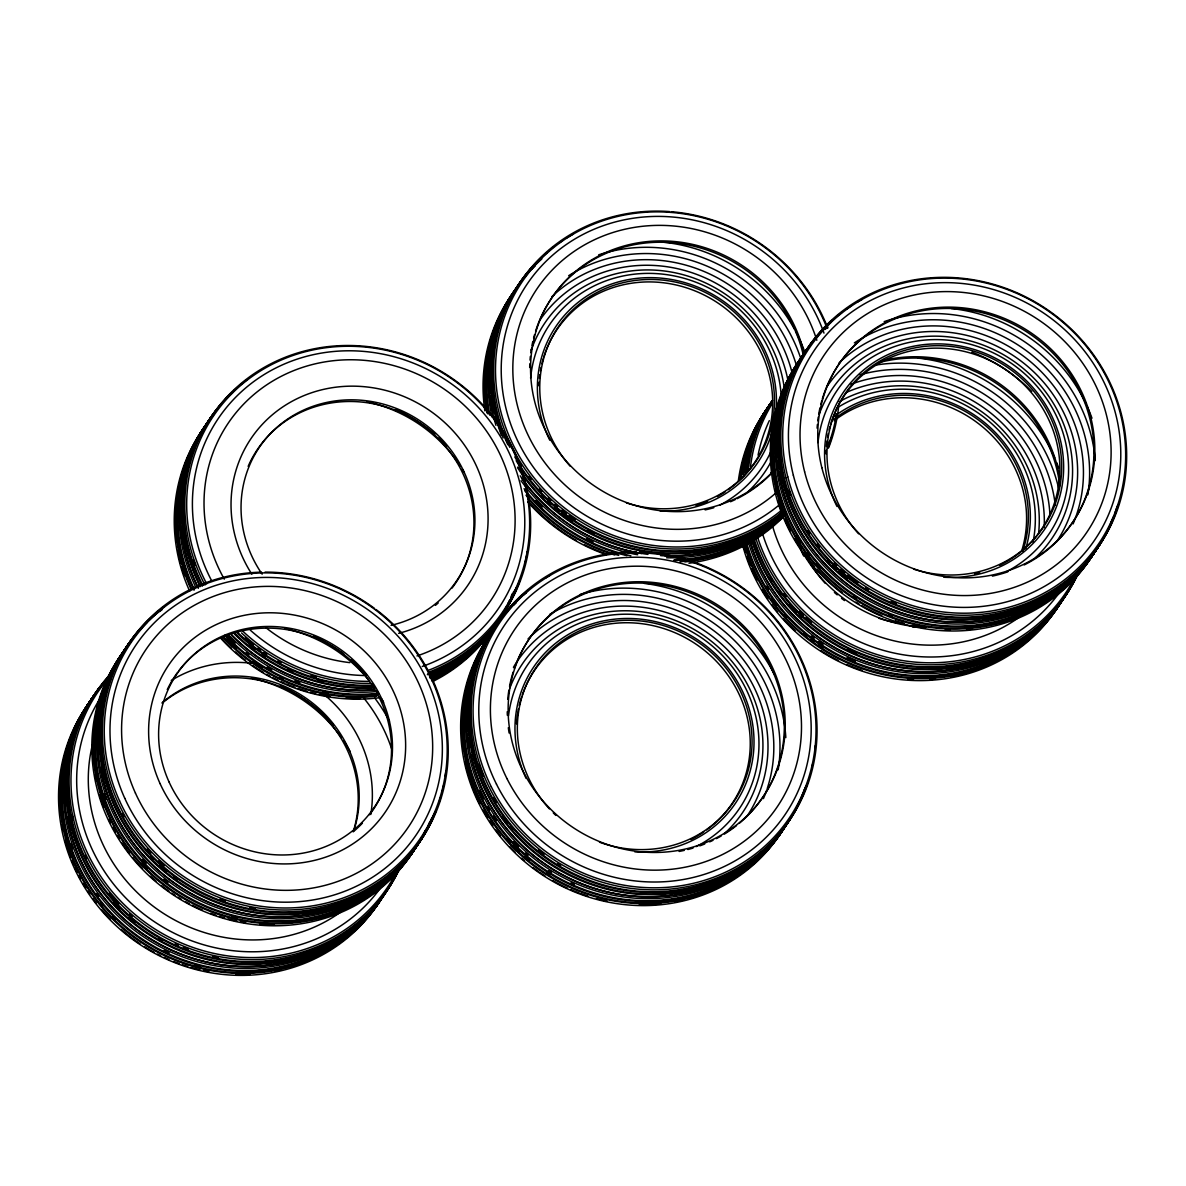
<?xml version="1.0" encoding="UTF-8"?>
<svg xmlns="http://www.w3.org/2000/svg" width="1186" height="1186" viewBox="0 0 1186 1186"><rect width="100%" height="100%" fill="white"/><g stroke="black" fill="none" stroke-linecap="round" stroke-linejoin="round"><path stroke-width="1.5" d="M786.244 824.967A176.106 165.625 33.9 0 1 543.396 868.552A176.106 165.625 33.9 0 1 495.481 626.757M526.095 778.387A121.743 114.493 33.9 0 1 600.175 621.657A121.743 114.493 33.9 0 1 752.725 724.705A121.743 114.493 33.9 0 1 634.881 851.874M508.512 715.87A127.984 120.364 33.9 0 1 702.364 638.379A127.984 120.364 33.9 0 1 696.152 846.611M743.355 867.055A174.149 163.772 33.9 0 1 740.39 869.101M729.568 875.757A174.149 163.772 33.9 0 1 726.381 877.492M723.163 879.167A174.149 163.772 33.9 0 1 674.641 894.674M672.833 894.956A174.149 163.772 33.9 0 1 470.768 754.163M469.434 746.972A174.149 163.772 33.9 0 1 468.188 737.87M467.566 730.546A174.149 163.772 33.9 0 1 467.24 721.399M467.284 715.959A174.149 163.772 33.9 0 1 467.521 710.547M639.714 552.009A176.106 165.625 33.9 0 1 796.621 808.882A176.106 165.625 33.9 0 1 497.912 802.833A176.106 165.625 33.9 0 1 636.081 551.935M808.096 781.574A176.106 165.625 33.9 0 1 549.385 859.613A176.106 165.625 33.9 0 1 527.829 590.495M545.679 577.923A176.106 165.625 33.9 0 1 550.437 575.136M815.182 745.831A176.106 165.625 33.9 0 1 814.841 749.463M812.647 763.947A176.106 165.625 33.9 0 1 811.906 767.535M781.04 832.868A176.106 165.625 33.9 0 1 537.762 871.784A176.106 165.625 33.9 0 1 493.317 630.196M785.725 825.901A176.106 165.625 33.9 0 1 542.447 864.816A176.106 165.625 33.9 0 1 497.987 623.228M513.434 667.303A138.554 130.312 33.9 0 1 701.163 628.595A138.554 130.312 33.9 0 1 747.64 815.271M549.459 808.926A119.534 112.418 33.9 0 1 588.582 627.112A119.534 112.418 33.9 0 1 751.909 735.765A119.534 112.418 33.9 0 1 599.493 842.208M555.923 815.449A119.534 112.418 33.9 0 1 553.269 812.884M785.799 825.619A176.106 165.625 33.9 0 1 542.165 868.671A176.106 165.625 33.9 0 1 496.133 625.986M784.747 827.191A176.106 165.625 33.9 0 1 541.098 870.242A176.106 165.625 33.9 0 1 495.081 627.557M806.524 785.651A176.106 165.625 33.9 0 1 562.016 868.419A176.106 165.625 33.9 0 1 504.376 614.215M509.061 608.685A176.106 165.625 33.9 0 1 527.385 591.147M790.736 818.266A176.106 165.625 33.9 0 1 546.316 860.769A176.106 165.625 33.9 0 1 502.182 617.209M511.7 606.239A176.106 165.625 33.9 0 1 519.498 598.619M523.56 595.031A176.106 165.625 33.9 0 1 526.332 592.733M805.457 787.222A176.106 165.625 33.9 0 1 795.272 810.409M786.955 824.062A176.106 165.625 33.9 0 1 544.463 863.527A176.106 165.625 33.9 0 1 498.135 622.813M513.686 605.112A176.106 165.625 33.9 0 1 516.31 602.607M550.052 874.808A174.149 163.772 33.9 0 1 546.954 872.866M529.341 860.072A174.149 163.772 33.9 0 1 525.146 856.529M519.72 851.607A174.149 163.772 33.9 0 1 513.241 845.173M510.766 842.534A174.149 163.772 33.9 0 1 507.148 838.502M471.613 775.214A174.149 163.772 33.9 0 1 468.203 762.717M522.3 694.981A119.104 112.018 33.9 0 1 699.933 646.933A119.104 112.018 33.9 0 1 706.723 829.874M703.698 832.009A119.104 112.018 33.9 0 1 690.845 839.51M516.562 723.92A119.104 112.018 33.9 0 1 518.445 709.213M519.231 705.581A119.104 112.018 33.9 0 1 521.707 696.716M789.342 820.445A176.106 165.625 33.9 0 1 544.3 860.324A176.106 165.625 33.9 0 1 502.879 616.453M506.363 612.272A176.106 165.625 33.9 0 1 511.27 606.891M804.419 789.565A176.106 165.625 33.9 0 1 796.518 807.859M751.257 865.098A174.653 164.261 33.9 0 1 748.529 867.426M705.092 893.117A174.653 164.261 33.9 0 1 699.977 895.045M692.995 897.372A174.653 164.261 33.9 0 1 687.672 898.914M684.1 899.833A174.653 164.261 33.9 0 1 675.071 901.82M660.81 903.91A174.653 164.261 33.9 0 1 639.298 904.799M607.143 901.197A174.653 164.261 33.9 0 1 596.499 898.677M587.752 896.097A174.653 164.261 33.9 0 1 580.903 893.725M579.213 893.102A174.653 164.261 33.9 0 1 570.807 889.678M567.471 888.195A174.653 164.261 33.9 0 1 552.78 880.62M544.952 875.876A174.653 164.261 33.9 0 1 540.401 872.866M538.904 871.843A174.653 164.261 33.9 0 1 533.033 867.574M524.464 860.68A174.653 164.261 33.9 0 1 521.692 858.279M514.991 852.008A174.653 164.261 33.9 0 1 509.891 846.789M500.403 835.863A174.653 164.261 33.9 0 1 495.97 830.096M492.783 825.649A174.653 164.261 33.9 0 1 489.744 821.112M487.787 818.043A174.653 164.261 33.9 0 1 483.221 810.231M479.885 803.9A174.653 164.261 33.9 0 1 465.179 761.827M463.281 750.99A174.653 164.261 33.9 0 1 462.792 747.328M461.769 734.475A174.653 164.261 33.9 0 1 461.665 730.813M509.891 687.954A132.862 124.96 33.9 0 1 702.572 634.777A132.862 124.96 33.9 0 1 724.735 833.328M580.295 594.394A156.448 147.138 33.9 0 1 785.829 737.603M514.279 668.637A141.09 132.699 33.9 0 1 721.118 609.159A141.09 132.699 33.9 0 1 739.308 823.306M736.491 825.604A141.09 132.699 33.9 0 1 724.409 834.054M721.221 835.952A141.09 132.699 33.9 0 1 716.329 838.635M713.023 840.311A141.09 132.699 33.9 0 1 709.673 841.867M704.751 843.972A141.09 132.699 33.9 0 1 699.799 845.855M693.009 848.079A141.09 132.699 33.9 0 1 687.836 849.517M684.352 850.347A141.09 132.699 33.9 0 1 679.104 851.444M509.12 733.007A141.09 132.699 33.9 0 1 508.334 727.715M507.326 715.247A141.09 132.699 33.9 0 1 507.252 711.704M507.756 699.236A141.09 132.699 33.9 0 1 508.898 690.059M509.535 686.397A141.09 132.699 33.9 0 1 513.138 672.091M574.232 884.4A174.149 163.772 33.9 0 1 570.911 882.903M551.549 872.57A174.149 163.772 33.9 0 1 548.466 870.643M528.037 855.491A174.149 163.772 33.9 0 1 525.265 853.075M518.593 846.834A174.149 163.772 33.9 0 1 513.494 841.63M496.445 820.549A174.149 163.772 33.9 0 1 493.406 816.027M489.596 809.875A174.149 163.772 33.9 0 1 487.787 806.747M483.577 798.86A174.149 163.772 33.9 0 1 479.648 790.454M528.052 638.883A144.662 136.049 33.9 0 1 703.52 623.673A144.662 136.049 33.9 0 1 767.194 788.646M766.616 790.321A144.662 136.049 33.9 0 1 763.428 798.608M549.578 614.467A150.77 141.786 33.9 0 1 711.733 621.79A150.77 141.786 33.9 0 1 778.164 769.773M783.338 829.385A176.106 165.625 33.9 0 1 540.668 870.909A176.106 165.625 33.9 0 1 493.539 629.647M644.294 583.423A161.34 151.734 33.9 0 1 774.073 673.841M560.681 865.513A174.149 163.772 33.9 0 1 557.539 863.63M544.018 854.513A174.149 163.772 33.9 0 1 538.251 850.051M496.519 802.492A174.149 163.772 33.9 0 1 493.776 797.807M483.488 776.341A174.149 163.772 33.9 0 1 479.1 764.036M513.153 829.577A174.149 163.772 33.9 0 1 510.825 826.835M507.415 822.624A174.149 163.772 33.9 0 1 503.042 816.828M323.57 681.639A174.149 163.772 33.9 0 1 318.278 680.319M292.586 671.365A174.149 163.772 33.9 0 1 287.635 669.126M265.293 656.673A174.149 163.772 33.9 0 1 262.254 654.642M254.871 649.365A174.149 163.772 33.9 0 1 249.179 644.887M191.406 560.429A174.149 163.772 33.9 0 1 189.79 555.078M224.287 579.139A158.42 148.991 33.9 0 1 289.073 372.567A158.42 148.991 33.9 0 1 501.322 457.144A158.42 148.991 33.9 0 1 416.983 655.932M349.811 662.633A158.42 148.991 33.9 0 1 266.124 627.868M205 585.069A176.106 165.625 33.9 0 1 279.866 359.521A176.106 165.625 33.9 0 1 513.716 450.28A176.106 165.625 33.9 0 1 429.11 672.047M369.765 683.388A176.106 165.625 33.9 0 1 241.544 632.924M251.847 574.172A130.905 123.107 33.9 0 1 299.317 397.636A130.905 123.107 33.9 0 1 478.017 469.656A130.905 123.107 33.9 0 1 398.659 633.339M492.976 628.965A176.106 165.625 33.9 0 1 433.587 681.09M379.016 697.768A176.106 165.625 33.9 0 1 220.611 638.142M189.641 591.102A176.106 165.625 33.9 0 1 208.81 421.356M494.295 626.994A176.106 165.625 33.9 0 1 431.615 680.749M376.644 696.226A176.106 165.625 33.9 0 1 223.176 637.534M190.976 589.131A176.106 165.625 33.9 0 1 211.256 417.976M516.31 587.693A176.106 165.625 33.9 0 1 429.228 675.546M373.723 687.999A176.106 165.625 33.9 0 1 234.294 633.917M200.078 586.699A176.106 165.625 33.9 0 1 216.119 410.445M496.801 623.258A176.106 165.625 33.9 0 1 431.452 679.311M378.141 693.988A176.106 165.625 33.9 0 1 224.673 635.296M193.985 590.154A176.106 165.625 33.9 0 1 213.91 414.359M498.876 620.159A176.106 165.625 33.9 0 1 429.51 676.939M374.109 690A176.106 165.625 33.9 0 1 231.581 634.703M197.854 587.174A176.106 165.625 33.9 0 1 212.502 415.367M514.902 589.798A176.106 165.625 33.9 0 1 500.877 617.135M438.197 602.962A119.534 112.418 33.9 0 1 435.381 605.364M248.156 466.35A119.534 112.418 33.9 0 1 413.588 419.236A119.534 112.418 33.9 0 1 451.999 588.123M519.527 581.436A176.106 165.625 33.9 0 1 427.79 674.019M372.063 685.271A176.106 165.625 33.9 0 1 237.541 632.331M202.836 585.424A176.106 165.625 33.9 0 1 230.203 394.108M234.161 390.342A176.106 165.625 33.9 0 1 246.718 379.95M527.325 551.505A176.106 165.625 33.9 0 1 525.235 562.268M496.726 623.317A176.106 165.625 33.9 0 1 432.06 680.097M377.089 695.574A176.106 165.625 33.9 0 1 223.605 636.882M191.406 588.464A176.106 165.625 33.9 0 1 211.701 417.324M497.646 621.998A176.106 165.625 33.9 0 1 429.955 678.066M374.672 691.72A176.106 165.625 33.9 0 1 229.061 635.222M195.838 587.396A176.106 165.625 33.9 0 1 213.48 414.388M513.671 591.636A176.106 165.625 33.9 0 1 512.308 594.957M508.572 603.185A176.106 165.625 33.9 0 1 506.926 606.417M505.221 609.619A176.106 165.625 33.9 0 1 499.647 618.988M516.755 587.04A176.106 165.625 33.9 0 1 429.673 674.893M372.374 687.435A176.106 165.625 33.9 0 1 234.724 633.265M200.508 586.032A176.106 165.625 33.9 0 1 217.705 408.384M230.01 395.071A176.106 165.625 33.9 0 1 232.664 392.581M328.196 692.728A174.149 163.772 33.9 0 1 322.889 691.735M283.291 678.822A174.149 163.772 33.9 0 1 280 677.28M262.373 667.57A174.149 163.772 33.9 0 1 253.255 661.506M236.266 647.882A174.149 163.772 33.9 0 1 227.075 638.972M262.15 574.172A119.104 112.018 33.9 0 1 301.644 410.993A119.104 112.018 33.9 0 1 465.935 476.209A119.104 112.018 33.9 0 1 391.054 625.348M457.425 660.291A174.149 163.772 33.9 0 1 451.466 664.323M434.032 674.063A174.149 163.772 33.9 0 1 430.74 675.59M374.42 689.837A174.149 163.772 33.9 0 1 231.7 635.281M198.359 588.286A174.149 163.772 33.9 0 1 181.339 526.554M180.924 508.275A174.149 163.772 33.9 0 1 181.666 497.468M495.214 625.585A176.106 165.625 33.9 0 1 431.897 678.644M378.586 693.336A176.106 165.625 33.9 0 1 226.363 635.992M194.43 589.501A176.106 165.625 33.9 0 1 209.863 419.31M512.263 593.741A176.106 165.625 33.9 0 1 510.899 597.062M509.461 600.368A176.106 165.625 33.9 0 1 507.949 603.644M506.348 606.906A176.106 165.625 33.9 0 1 502.019 614.897M206.69 583.838A174.653 164.261 33.9 0 1 280.934 360.173A174.653 164.261 33.9 0 1 512.856 450.176A174.653 164.261 33.9 0 1 428.947 670.105M368.283 681.357A174.653 164.261 33.9 0 1 242.922 631.308M211.998 581.436A169.257 159.191 33.9 0 1 285.1 363.687A169.257 159.191 33.9 0 1 509.965 454.638A169.257 159.191 33.9 0 1 422.231 666.473M364.028 675.516A169.257 159.191 33.9 0 1 250.409 630.255M519.705 580.399A176.106 165.625 33.9 0 1 427.345 674.671M371.618 685.923A176.106 165.625 33.9 0 1 237.111 632.983M202.391 586.077A176.106 165.625 33.9 0 1 219.914 405.434M224.703 399.993A176.106 165.625 33.9 0 1 235.065 389.779M299.865 682.706A174.149 163.772 33.9 0 1 294.765 680.808M271.772 670.001A174.149 163.772 33.9 0 1 266.998 667.244M248.941 654.968A174.149 163.772 33.9 0 1 246.095 652.73M235.08 643.168A174.149 163.772 33.9 0 1 227.312 635.414M360.455 698.361A174.653 164.261 33.9 0 1 346.03 698.094M329.916 696.39A174.653 164.261 33.9 0 1 319.286 694.447M315.743 693.662A174.653 164.261 33.9 0 1 310.435 692.327M306.907 691.349A174.653 164.261 33.9 0 1 298.19 688.606M294.765 687.376A174.653 164.261 33.9 0 1 286.33 684.055M284.67 683.344A174.653 164.261 33.9 0 1 281.349 681.876M278.058 680.319A174.653 164.261 33.9 0 1 273.136 677.873M269.904 676.139A174.653 164.261 33.9 0 1 266.687 674.36M263.514 672.506A174.653 164.261 33.9 0 1 252.722 665.554M245.398 660.187A174.653 164.261 33.9 0 1 235.554 652.063M231.492 648.342A174.653 164.261 33.9 0 1 221.219 637.89M184.349 575.64A174.653 164.261 33.9 0 1 181.577 566.73M180.598 563.128A174.653 164.261 33.9 0 1 177.841 550.512M176.477 541.483A174.653 164.261 33.9 0 1 175.899 535.998M367.141 401.906A141.09 132.699 33.9 0 1 460.301 466.054M462.258 469.152A141.09 132.699 33.9 0 1 464.141 472.295M395.976 409.63A141.09 132.699 33.9 0 1 434.758 434.269M438.864 438.019A141.09 132.699 33.9 0 1 446.633 445.936M316.277 677.102A174.149 163.772 33.9 0 1 311.043 675.516M280.978 662.811A174.149 163.772 33.9 0 1 277.761 661.062M266.791 654.435A174.149 163.772 33.9 0 1 263.752 652.419M260.757 650.343A174.149 163.772 33.9 0 1 257.822 648.208M253.507 644.932A174.149 163.772 33.9 0 1 245.131 637.935M195.305 565.262A174.149 163.772 33.9 0 1 193.481 559.97M162.156 940.409A174.149 163.772 33.9 0 1 158.954 938.615M134.878 922.263A174.149 163.772 33.9 0 1 129.289 917.593M119.919 908.861A174.149 163.772 33.9 0 1 113.619 902.264M342.517 910.715A158.42 148.991 33.9 0 1 161.696 912.256A158.42 148.991 33.9 0 1 92.345 745.105M364.072 698.361A158.42 148.991 33.9 0 1 392.136 750.397M399.549 868.967A176.106 165.625 33.9 0 1 149.154 927.808A176.106 165.625 33.9 0 1 110.743 673.589M171.244 680.467A130.905 123.107 33.9 0 1 252.929 663.404M322.933 693.514A130.905 123.107 33.9 0 1 370.803 814.485M368.223 915.029A174.653 164.261 33.9 0 1 365.955 917.786M353.576 930.862A174.653 164.261 33.9 0 1 348.21 935.695M280.8 969.911A174.653 164.261 33.9 0 1 275.374 971.126M250.113 974.373A174.653 164.261 33.9 0 1 235.718 974.551M208.899 971.734A174.653 164.261 33.9 0 1 203.577 970.682M200.019 969.881A174.653 164.261 33.9 0 1 191.198 967.568M187.684 966.531A174.653 164.261 33.9 0 1 182.481 964.826M179.042 963.61A174.653 164.261 33.9 0 1 173.957 961.653M168.946 959.578A174.653 164.261 33.9 0 1 163.979 957.324M160.688 955.753A174.653 164.261 33.9 0 1 157.427 954.093M154.18 952.373A174.653 164.261 33.9 0 1 144.662 946.813M140.037 943.834A174.653 164.261 33.9 0 1 121.224 929.483M110.535 919.432A174.653 164.261 33.9 0 1 101.907 910.018M96.214 903.02A174.653 164.261 33.9 0 1 92.968 898.677M89.84 894.214A174.653 164.261 33.9 0 1 87.823 891.175M85.866 888.106A174.653 164.261 33.9 0 1 83.05 883.437M80.396 878.693A174.653 164.261 33.9 0 1 78.706 875.505M77.09 872.303A174.653 164.261 33.9 0 1 74.807 867.455M74.051 865.765A174.653 164.261 33.9 0 1 71.886 860.621M70.537 857.152A174.653 164.261 33.9 0 1 65.363 841.156M62.814 830.348A174.653 164.261 33.9 0 1 61.805 824.937M59.611 803.041A174.653 164.261 33.9 0 1 59.522 797.541M379.253 902.175A176.106 165.625 33.9 0 1 133.81 940.246A176.106 165.625 33.9 0 1 94.228 696.182M380.573 900.204A176.106 165.625 33.9 0 1 135.13 938.274A176.106 165.625 33.9 0 1 95.547 694.21M397.058 872.199A176.106 165.625 33.9 0 1 151.526 936.332A176.106 165.625 33.9 0 1 100.41 686.664M169.079 952.818A174.149 163.772 33.9 0 1 164.142 950.475M98.764 896.468A174.149 163.772 33.9 0 1 96.615 893.562M72.969 848.657A174.149 163.772 33.9 0 1 71.19 843.365M383.048 896.438A176.106 165.625 33.9 0 1 138.184 937.162A176.106 165.625 33.9 0 1 95.903 693.365M384.175 894.881A176.106 165.625 33.9 0 1 138.169 930.313A176.106 165.625 33.9 0 1 101.284 685.982M397.829 869.338A176.106 165.625 33.9 0 1 396.391 872.644M394.879 875.935A176.106 165.625 33.9 0 1 393.278 879.197M391.602 882.414A176.106 165.625 33.9 0 1 386.132 891.842M162.082 703.15A119.534 112.418 33.9 0 1 303.69 699.147A119.534 112.418 33.9 0 1 353.176 831.86M398.229 870.939A176.106 165.625 33.9 0 1 148.621 930.313A176.106 165.625 33.9 0 1 108.208 676.909M381.017 899.537A176.106 165.625 33.9 0 1 137.902 939.282A176.106 165.625 33.9 0 1 92.641 697.768M386.799 890.582A176.106 165.625 33.9 0 1 140.838 934.953A176.106 165.625 33.9 0 1 98.898 689.214M393.648 877.773A176.106 165.625 33.9 0 1 392.047 881.035M390.372 884.252A176.106 165.625 33.9 0 1 388.623 887.439M398.97 868.241A176.106 165.625 33.9 0 1 153.587 936.688A176.106 165.625 33.9 0 1 100.854 686.012M200.093 966.382A174.149 163.772 33.9 0 1 194.815 965.004M115.22 919.091A174.149 163.772 33.9 0 1 112.626 916.496M102.871 905.733A174.149 163.772 33.9 0 1 100.588 902.961M162.334 702.601A119.104 112.018 33.9 0 1 304.846 697.427A119.104 112.018 33.9 0 1 353.591 831.416M343.154 935.472A174.149 163.772 33.9 0 1 340.234 937.548M331.131 943.404A174.149 163.772 33.9 0 1 328.003 945.227M324.816 946.991A174.149 163.772 33.9 0 1 316.677 951.053M306.685 955.308A174.149 163.772 33.9 0 1 67.409 817.287M65.779 804.612A174.149 163.772 33.9 0 1 65.126 788.141M381.521 898.825A176.106 165.625 33.9 0 1 137.057 935.383A176.106 165.625 33.9 0 1 96.348 692.713M388.964 886.357A176.106 165.625 33.9 0 1 387.199 889.544M385.376 892.687A176.106 165.625 33.9 0 1 383.478 895.786M398.555 869.961A176.106 165.625 33.9 0 1 154.64 935.102A176.106 165.625 33.9 0 1 99.698 687.257M107.763 677.562A176.106 165.625 33.9 0 1 111.484 673.574M395.427 874.112A174.653 164.261 33.9 0 1 150.34 926.029A174.653 164.261 33.9 0 1 107.511 679.311M379.416 696.968A174.653 164.261 33.9 0 1 383.627 702.898M382.203 885.497A169.257 159.191 33.9 0 1 154.669 921.922A169.257 159.191 33.9 0 1 100.513 697.828M374.702 697.976A169.257 159.191 33.9 0 1 389.468 721.132M251.417 678.125A141.09 132.699 33.9 0 1 334.837 729.005M335.994 730.428A141.09 132.699 33.9 0 1 341.494 737.707M343.569 740.731A141.09 132.699 33.9 0 1 350.226 751.716M280.252 685.849A141.09 132.699 33.9 0 1 333.37 724.898M218.209 957.473A174.149 163.772 33.9 0 1 212.902 956.42M188.441 949.378A174.149 163.772 33.9 0 1 183.37 947.436M178.374 945.361A174.149 163.772 33.9 0 1 175.068 943.878M132.165 916.541A174.149 163.772 33.9 0 1 129.407 914.154M118.852 904.028A174.149 163.772 33.9 0 1 109.216 893.177M86.786 858.338A174.149 163.772 33.9 0 1 85.244 855.121M73.31 820.104A174.149 163.772 33.9 0 1 72.198 814.708M176.833 879.197A174.149 163.772 33.9 0 1 173.897 877.062M166.752 871.517A174.149 163.772 33.9 0 1 159.843 865.558M153.202 859.257A174.149 163.772 33.9 0 1 150.652 856.648M376.036 609.53A176.106 165.625 33.9 0 1 381.255 880.249A176.106 165.625 33.9 0 1 114.078 793.078A176.106 165.625 33.9 0 1 261.469 572.156M265.101 572.112A176.106 165.625 33.9 0 1 374.568 608.448M412.535 852.571A176.106 165.625 33.9 0 1 166.322 890.078A176.106 165.625 33.9 0 1 128.666 645.184M413.87 850.599A176.106 165.625 33.9 0 1 169.198 889.233A176.106 165.625 33.9 0 1 127.703 645.999M433.216 815.983A176.106 165.625 33.9 0 1 188.07 888.729A176.106 165.625 33.9 0 1 133.692 637.06M140.778 628.847A176.106 165.625 33.9 0 1 147.138 622.353M159.487 611.635A176.106 165.625 33.9 0 1 162.349 609.456M167.952 882.695A174.149 163.772 33.9 0 1 163.668 879.36M146.145 863.349A174.149 163.772 33.9 0 1 142.409 859.361M106.251 799.053A174.149 163.772 33.9 0 1 104.472 793.76M416.33 846.834A176.106 165.625 33.9 0 1 173.037 888.64A176.106 165.625 33.9 0 1 126.991 646.592M236.918 917.608A174.149 163.772 33.9 0 1 231.626 916.333M147.212 868.196A174.149 163.772 33.9 0 1 142.142 862.934M101.373 790.647A174.149 163.772 33.9 0 1 99.95 785.265M431.808 818.073A176.106 165.625 33.9 0 1 185.846 890.33A176.106 165.625 33.9 0 1 133.425 637.771M362.427 823.128A119.534 112.418 33.9 0 1 354.377 830.793M167.256 689.629A119.534 112.418 33.9 0 1 177.678 672.254M178.775 670.802A119.534 112.418 33.9 0 1 342.532 653.501A119.534 112.418 33.9 0 1 369.572 814.738M435.825 811.417A176.106 165.625 33.9 0 1 173.275 874.571A176.106 165.625 33.9 0 1 164.291 606.565M445.892 770.9A176.106 165.625 33.9 0 1 445.18 776.311M443.594 785.31A176.106 165.625 33.9 0 1 441.948 792.441M441.014 795.984A176.106 165.625 33.9 0 1 439.457 801.217M416.227 846.863A176.106 165.625 33.9 0 1 171.214 889.693A176.106 165.625 33.9 0 1 128.147 645.347M417.22 845.603A176.106 165.625 33.9 0 1 170.992 883.11A176.106 165.625 33.9 0 1 133.336 638.231M429.895 821.587A176.106 165.625 33.9 0 1 428.457 824.893M426.93 828.169A176.106 165.625 33.9 0 1 422.794 836.249M421 839.406A176.106 165.625 33.9 0 1 419.147 842.534M434.328 813.655A176.106 165.625 33.9 0 1 183.608 885.038A176.106 165.625 33.9 0 1 142.453 626.875M148.902 620.441A176.106 165.625 33.9 0 1 158.509 612.109M369.039 890.938A174.149 163.772 33.9 0 1 365.985 892.865M358.098 897.387A174.149 163.772 33.9 0 1 354.881 899.077M344.993 903.673A174.149 163.772 33.9 0 1 341.657 905.051M339.982 905.704A174.149 163.772 33.9 0 1 100.691 767.683M98.912 753.184A174.149 163.772 33.9 0 1 98.453 736.714M418.673 843.083A176.106 165.625 33.9 0 1 172.726 887.454A176.106 165.625 33.9 0 1 130.771 641.715M425.522 830.274A176.106 165.625 33.9 0 1 423.921 833.536M422.246 836.753A176.106 165.625 33.9 0 1 420.496 839.94M435.381 812.084A176.106 165.625 33.9 0 1 174.357 876.365A176.106 165.625 33.9 0 1 160.985 609.411M324.756 917.356A174.653 164.261 33.9 0 1 319.464 918.928M274.426 925.021A174.653 164.261 33.9 0 1 260.001 924.457M245.724 922.738A174.653 164.261 33.9 0 1 240.417 921.789M236.859 921.077A174.653 164.261 33.9 0 1 228.008 918.942M224.48 917.979A174.653 164.261 33.9 0 1 219.232 916.378M215.778 915.221A174.653 164.261 33.9 0 1 210.634 913.368M202.243 909.973A174.653 164.261 33.9 0 1 192.354 905.318M189.093 903.628A174.653 164.261 33.9 0 1 185.861 901.879M181.087 899.121A174.653 164.261 33.9 0 1 177.944 897.209M174.861 895.237A174.653 164.261 33.9 0 1 171.807 893.206M168.812 891.116A174.653 164.261 33.9 0 1 161.548 885.69M155.9 881.079A174.653 164.261 33.9 0 1 150.414 876.217M142.542 868.523A174.653 164.261 33.9 0 1 132.876 857.641M129.511 853.416A174.653 164.261 33.9 0 1 122.114 843.098M119.149 838.502A174.653 164.261 33.9 0 1 117.266 835.404M115.442 832.261A174.653 164.261 33.9 0 1 112.833 827.502M110.387 822.699A174.653 164.261 33.9 0 1 108.845 819.467M103.819 807.547A174.653 164.261 33.9 0 1 99.668 795.139M96.096 780.744A174.653 164.261 33.9 0 1 95.102 775.347M92.849 751.598A174.653 164.261 33.9 0 1 92.819 746.098M284.714 628.521A141.09 132.699 33.9 0 1 369.276 680.823M371.529 683.685A141.09 132.699 33.9 0 1 374.776 688.102M376.866 691.141A141.09 132.699 33.9 0 1 378.868 694.21M381.729 698.925A141.09 132.699 33.9 0 1 383.523 702.112M313.549 636.245A141.09 132.699 33.9 0 1 343.762 653.931M350.923 659.683A141.09 132.699 33.9 0 1 366.652 675.308M255.034 908.476A174.149 163.772 33.9 0 1 249.727 907.542M225.162 900.989A174.149 163.772 33.9 0 1 220.033 899.136M164.068 865.75A174.149 163.772 33.9 0 1 158.642 860.843M150.889 853.105A174.149 163.772 33.9 0 1 147.197 849.072M124.233 816.694A174.149 163.772 33.9 0 1 122.514 813.522M784.583 514.101A176.106 165.625 33.9 0 1 674.211 559.836M630.908 555.789A176.106 165.625 33.9 0 1 524.064 488.676M489.774 415.174A176.106 165.625 33.9 0 1 517.17 286.923M549.785 440.228A121.743 114.493 33.9 0 1 619.774 281.542A121.743 114.493 33.9 0 1 774.68 381.002A121.743 114.493 33.9 0 1 660.261 511.166M772.116 448.901A127.984 120.364 33.9 0 1 719.783 505.177M530.602 378.156A127.984 120.364 33.9 0 1 659.831 273.862A127.984 120.364 33.9 0 1 781.381 399.978M780.077 504.213A169.257 159.191 33.9 0 1 531.239 464.2A169.257 159.191 33.9 0 1 591.206 230.484A169.257 159.191 33.9 0 1 823.988 333.103M781.989 509.891A174.653 164.261 33.9 0 1 526.732 467.921A174.653 164.261 33.9 0 1 586.062 227.445A174.653 164.261 33.9 0 1 826.894 327.87M836.575 413.618A174.653 164.261 33.9 0 1 828.377 444.913M783.902 510.454A176.106 165.625 33.9 0 1 504.969 431.155A176.106 165.625 33.9 0 1 669.645 211.582M671.439 211.716A176.106 165.625 33.9 0 1 827.798 328.062M838.532 407.258A176.106 165.625 33.9 0 1 828.643 447.789M783.946 511.255A176.106 165.625 33.9 0 1 514.828 456.936M509.802 447.33A176.106 165.625 33.9 0 1 545.16 253.982M549.266 250.468A176.106 165.625 33.9 0 1 553.521 247.073M559.407 242.759A176.106 165.625 33.9 0 1 562.431 240.699M567.056 237.719A176.106 165.625 33.9 0 1 573.387 234.027M836.249 416.508A176.106 165.625 33.9 0 1 835.641 420.126M831.43 437.797A176.106 165.625 33.9 0 1 827.976 448.071M531.209 350.137A132.862 124.96 33.9 0 1 669.942 271.816A132.862 124.96 33.9 0 1 784.821 392.877M772.13 459.753A132.862 124.96 33.9 0 1 748.173 491.553M539.763 320.353A138.554 130.312 33.9 0 1 681.906 269.741A138.554 130.312 33.9 0 1 788.66 384.294M772.842 470.012A138.554 130.312 33.9 0 1 770.974 473.051M785.147 515.124A176.106 165.625 33.9 0 1 688.947 563.231M606.52 554.722A176.106 165.625 33.9 0 1 527.844 502.004M484.881 410.875A176.106 165.625 33.9 0 1 511.789 294.706M570.199 466.246A119.534 112.418 33.9 0 1 611.072 286.271A119.534 112.418 33.9 0 1 774.191 392.67A119.534 112.418 33.9 0 1 626.445 502.923M785.428 513.494A176.106 165.625 33.9 0 1 673.767 560.504M626.875 555.626A176.106 165.625 33.9 0 1 524.775 490.782M488.973 414.003A176.106 165.625 33.9 0 1 514.605 290.511A176.106 165.625 33.9 0 0 487.565 413.751M785.651 513.79A176.106 165.625 33.9 0 1 679.949 561.704M618.721 555.359A176.106 165.625 33.9 0 1 526.035 495.199M776.385 492.531A158.42 148.991 33.9 0 1 541.112 457.559A158.42 148.991 33.9 0 1 599.597 237.437A158.42 148.991 33.9 0 1 816.828 340.278M575.151 519.75A174.149 163.772 33.9 0 1 569.161 515.658M566.211 513.508A174.149 163.772 33.9 0 1 561.853 510.158M557.583 506.689A174.149 163.772 33.9 0 1 554.811 504.302M550.734 500.625A174.149 163.772 33.9 0 1 548.08 498.12M541.735 491.686A174.149 163.772 33.9 0 1 539.304 489.032M531.135 479.307A174.149 163.772 33.9 0 1 528.912 476.416M521.647 465.979A174.149 163.772 33.9 0 1 519.72 462.925M551.668 296.885A144.662 136.049 33.9 0 1 692.52 267.161A144.662 136.049 33.9 0 1 792.885 376.184M598.678 254.827A156.448 147.138 33.9 0 1 800.98 359.061M662.159 242.092A161.34 151.734 33.9 0 1 794.338 328.967M796.043 332.124A161.34 151.734 33.9 0 1 804.775 351.96M543.87 356.719A119.104 112.018 33.9 0 1 721.637 305.588A119.104 112.018 33.9 0 1 728.308 489.655M725.254 491.76A119.104 112.018 33.9 0 1 717.308 496.578M707.627 501.278A119.104 112.018 33.9 0 1 696.019 505.503M538.859 385.806A119.104 112.018 33.9 0 1 539.052 382.114M539.363 378.408A119.104 112.018 33.9 0 1 539.808 374.702M540.386 371.025A119.104 112.018 33.9 0 1 541.068 367.363M541.883 363.761A119.104 112.018 33.9 0 1 543.336 358.454M568.643 275.715A150.77 141.786 33.9 0 1 797.111 367.764M784.687 513.256A176.106 165.625 33.9 0 1 666.562 557.776M637.712 554.781A176.106 165.625 33.9 0 1 521.054 480.686M491.982 416.701A176.106 165.625 33.9 0 1 514.428 290.718M524.182 277.687A176.106 165.625 33.9 0 1 527.755 273.566M531.461 269.563A176.106 165.625 33.9 0 1 535.301 265.723M779.38 515.48A174.149 163.772 33.9 0 1 773.924 520.076M769.67 523.397A174.149 163.772 33.9 0 1 765.296 526.584M759.262 530.587A174.149 163.772 33.9 0 1 756.179 532.499M751.464 535.212A174.149 163.772 33.9 0 1 745.09 538.577M743.474 539.378A174.149 163.772 33.9 0 1 665.005 555.849M641.552 553.551A174.149 163.772 33.9 0 1 521.558 478.18M494.71 419.948A174.149 163.772 33.9 0 1 493.865 416.39M493.079 412.802A174.149 163.772 33.9 0 1 490.544 396.42M490.203 392.759A174.149 163.772 33.9 0 1 489.774 385.45M489.67 381.818A174.149 163.772 33.9 0 1 489.877 370.996M773.554 471.213A141.09 132.699 33.9 0 1 736.98 498.728M735.335 499.528A141.09 132.699 33.9 0 1 730.546 501.737M713.809 507.727A141.09 132.699 33.9 0 1 705.151 509.891M529.697 367.497A141.09 132.699 33.9 0 1 529.816 363.805M530.038 360.114A141.09 132.699 33.9 0 1 530.364 356.408M530.809 352.716A141.09 132.699 33.9 0 1 531.343 349.04M531.995 345.393A141.09 132.699 33.9 0 1 532.751 341.761M533.596 338.188A141.09 132.699 33.9 0 1 534.545 334.645M535.583 331.161A141.09 132.699 33.9 0 1 673.426 242.834A141.09 132.699 33.9 0 1 803.471 355.859M783.516 511.907A176.106 165.625 33.9 0 1 516.192 460.717M507.801 444.706A176.106 165.625 33.9 0 1 547.443 252.292M830.467 440.184A176.106 165.625 33.9 0 1 828.154 447.033M783.798 512.308A176.106 165.625 33.9 0 1 517.985 466.958M503.146 437.945A176.106 165.625 33.9 0 1 540.994 258.637M829.414 441.755A176.106 165.625 33.9 0 1 827.709 446.9M773.168 471.242A141.09 132.699 33.9 0 1 557.909 450.739A141.09 132.699 33.9 0 1 611.516 250.157A141.09 132.699 33.9 0 1 804.36 354.54M783.353 512.96A176.106 165.625 33.9 0 1 517.541 467.625M501.396 435.218A176.106 165.625 33.9 0 1 520.15 282.342M524.538 276.56A176.106 165.625 33.9 0 1 526.836 273.744M531.625 268.273A176.106 165.625 33.9 0 1 534.115 265.62M784.613 512.649A176.106 165.625 33.9 0 1 660.587 555.626M647.986 554.381A176.106 165.625 33.9 0 1 520.18 475.838M495.956 425.344A176.106 165.625 33.9 0 1 516.666 287.383M525.428 275.849A176.106 165.625 33.9 0 1 541.809 258.978M593.03 541.943A174.149 163.772 33.9 0 1 586.447 538.74M542.091 507.059A174.149 163.772 33.9 0 1 535.746 500.611M728.678 551.831A174.653 164.261 33.9 0 1 713.053 557.242M606.506 554.04A174.653 164.261 33.9 0 1 584.624 544.834M576.515 540.549A174.653 164.261 33.9 0 1 568.687 535.879M567.16 534.916A174.653 164.261 33.9 0 1 529.697 503.116M484.466 398.54A174.653 164.261 33.9 0 1 484.244 394.879M484.051 387.585A174.653 164.261 33.9 0 1 484.081 383.967M785.206 514.442A176.106 165.625 33.9 0 1 684.915 561.897M614.763 554.989A176.106 165.625 33.9 0 1 527.963 498.654M486.809 412.58A176.106 165.625 33.9 0 1 512.085 294.217M594.216 533.67A174.149 163.772 33.9 0 1 587.693 530.335M572.141 520.98A174.149 163.772 33.9 0 1 561.793 513.523M558.917 511.255A174.149 163.772 33.9 0 1 554.692 507.741M550.571 504.094A174.149 163.772 33.9 0 1 547.902 501.619M544.003 497.809A174.149 163.772 33.9 0 1 541.483 495.214M1097.435 547.754A176.106 165.625 33.9 0 1 857.315 596.795A176.106 165.625 33.9 0 1 801.217 357.549A176.106 165.625 33.9 0 0 854.572 599.167A176.106 165.625 33.9 0 0 1096.413 549.088M836.99 506.466A121.743 114.493 33.9 0 1 908.135 347.468A121.743 114.493 33.9 0 1 1062.271 449.598A121.743 114.493 33.9 0 1 943.804 577.241M817.984 442.6A127.984 120.364 33.9 0 1 1010.828 362.975A127.984 120.364 33.9 0 1 1006.988 571.4M1118.635 504.035A176.106 165.625 33.9 0 1 880.857 597.833A176.106 165.625 33.9 0 1 807.221 348.625M809.297 345.675A176.106 165.625 33.9 0 1 832.364 320.205M836.471 316.706A176.106 165.625 33.9 0 1 842.179 312.2M846.611 308.983A176.106 165.625 33.9 0 1 851.163 305.914M857.404 302.059A176.106 165.625 33.9 0 1 862.192 299.361M819.022 414.655A132.862 124.96 33.9 0 1 1010.976 359.343A132.862 124.96 33.9 0 1 1035.378 557.791M826.968 386.577A138.554 130.312 33.9 0 1 1014.875 356.66A138.554 130.312 33.9 0 1 1056.222 542.239M1094.174 552.617A176.106 165.625 33.9 0 1 853.253 601.139A176.106 165.625 33.9 0 1 798.993 360.944M858.634 533.819A119.534 112.418 33.9 0 1 897.179 352.894A119.534 112.418 33.9 0 1 1061.351 458.315A119.534 112.418 33.9 0 1 913.65 569.147M1097.006 548.421A176.106 165.625 33.9 0 1 854.469 595.876A176.106 165.625 33.9 0 1 803.93 353.813M1096.842 548.436A176.106 165.625 33.9 0 1 855.002 598.515A176.106 165.625 33.9 0 1 801.81 356.838M896.305 603.526A174.149 163.772 33.9 0 1 891.249 601.465M868.478 589.827A174.149 163.772 33.9 0 1 865.395 587.93M857.849 582.934A174.149 163.772 33.9 0 1 847.619 575.24M844.788 572.912A174.149 163.772 33.9 0 1 840.637 569.31M836.604 565.603A174.149 163.772 33.9 0 1 833.995 563.083M819.467 546.968A174.149 163.772 33.9 0 1 817.228 544.092M809.845 533.73A174.149 163.772 33.9 0 1 807.874 530.691M790.677 495.274A174.149 163.772 33.9 0 1 788.972 490.203M838.873 363.109A144.662 136.049 33.9 0 1 1018.566 352.627A144.662 136.049 33.9 0 1 1073.093 523.915M884.178 321.628A156.448 147.138 33.9 0 1 1095.286 460.568M951.157 308.508A161.34 151.734 33.9 0 1 1085.664 403.196M1087.206 406.472A161.34 151.734 33.9 0 1 1091.98 418.198M830.541 424.677A119.104 112.018 33.9 0 1 1015.779 377.192A119.104 112.018 33.9 0 1 999.59 565.337M979.799 572.705A119.104 112.018 33.9 0 1 974.64 573.965M826.005 453.882A119.104 112.018 33.9 0 1 826.138 450.191M826.39 446.485A119.104 112.018 33.9 0 1 827.013 440.925M827.576 437.249A119.104 112.018 33.9 0 1 828.273 433.602M829.088 429.984A119.104 112.018 33.9 0 1 830.022 426.441M854.335 342.917A150.77 141.786 33.9 0 1 1018.685 345.408A150.77 141.786 33.9 0 1 1087.844 494.814M1098.844 545.649A176.106 165.625 33.9 0 1 857.923 594.171A176.106 165.625 33.9 0 1 803.663 353.977M825.115 329.456A176.106 165.625 33.9 0 1 827.784 327.039M1066.585 581.703A174.149 163.772 33.9 0 1 1062.523 585.172M1056.874 589.62A174.149 163.772 33.9 0 1 1053.969 591.755M1049.506 594.838A174.149 163.772 33.9 0 1 1044.925 597.774M1038.669 601.45A174.149 163.772 33.9 0 1 1033.895 604M1030.678 605.601A174.149 163.772 33.9 0 1 778.95 471.791M778.416 468.144A174.149 163.772 33.9 0 1 777.571 460.82M777.26 457.159A174.149 163.772 33.9 0 1 776.963 451.688M776.874 448.041A174.149 163.772 33.9 0 1 776.993 439.028M822.254 399.133A141.09 132.699 33.9 0 1 1040.967 342.25A141.09 132.699 33.9 0 1 1024.185 564.951M1007.833 571.815A141.09 132.699 33.9 0 1 992.356 576.114M817.11 428.19A141.09 132.699 33.9 0 1 817.391 424.484M817.777 420.793A141.09 132.699 33.9 0 1 818.266 417.101M818.859 413.44A141.09 132.699 33.9 0 1 819.941 407.999M820.801 404.411A141.09 132.699 33.9 0 1 821.75 400.868M1118.19 504.687A176.106 165.625 33.9 0 1 861.273 587.485A176.106 165.625 33.9 0 1 834.647 318.515M1105.471 534.753A176.106 165.625 33.9 0 1 848.45 580.68A176.106 165.625 33.9 0 1 830.867 322.444M1117.138 506.259A176.106 165.625 33.9 0 1 1114.914 513.123M1113.684 516.533A176.106 165.625 33.9 0 1 1109.488 526.599M1100.089 543.811A176.106 165.625 33.9 0 1 859.954 592.852A176.106 165.625 33.9 0 1 803.871 353.621M1102.402 540.164A176.106 165.625 33.9 0 1 860.562 590.243A176.106 165.625 33.9 0 1 807.355 348.565M809.519 345.66A176.106 165.625 33.9 0 1 814.041 339.982M817.599 335.846A176.106 165.625 33.9 0 1 821.305 331.858M825.145 328.003A176.106 165.625 33.9 0 1 829.088 324.297M1112.587 518.89A176.106 165.625 33.9 0 1 1110.526 523.93M1017.217 613.429A174.149 163.772 33.9 0 1 1012.073 615.356M1080.357 570.14A174.653 164.261 33.9 0 1 1078.074 572.942M1025.831 613.636A174.653 164.261 33.9 0 1 1014.178 618.721M971.912 629.158A174.653 164.261 33.9 0 1 966.575 629.677M950.401 630.226A174.653 164.261 33.9 0 1 945.034 630.077M921.804 627.557A174.653 164.261 33.9 0 1 912.879 625.763M904.058 623.51A174.653 164.261 33.9 0 1 895.415 620.841M881.821 615.682A174.653 164.261 33.9 0 1 862.133 605.868M858.99 604.015A174.653 164.261 33.9 0 1 855.892 602.117M842.416 592.778A174.653 164.261 33.9 0 1 816.887 569.339M814.485 566.626A174.653 164.261 33.9 0 1 806.48 556.694M801.187 549.266A174.653 164.261 33.9 0 1 794.487 538.533M790.202 530.676A174.653 164.261 33.9 0 1 784.865 519.26M783.501 515.925A174.653 164.261 33.9 0 1 778.209 500.685M776.341 493.865A174.653 164.261 33.9 0 1 775.481 490.292M771.552 462.925A174.653 164.261 33.9 0 1 771.374 459.279M892.198 615.979A174.149 163.772 33.9 0 1 888.803 614.689M856.366 598.129A174.149 163.772 33.9 0 1 853.342 596.143M820.223 567.753A174.149 163.772 33.9 0 1 816.62 563.721M809.727 555.27A174.149 163.772 33.9 0 1 807.533 552.35M800.387 541.854A174.149 163.772 33.9 0 1 796.666 535.701M847.545 578.62A174.149 163.772 33.9 0 1 839.139 571.548M836.441 569.087A174.149 163.772 33.9 0 1 832.483 565.307M829.933 562.742A174.149 163.772 33.9 0 1 827.443 560.148M1063.219 598.9A176.106 165.625 33.9 0 1 892.035 673.04A176.106 165.625 33.9 0 1 746.72 543.396M741.383 477.765A176.106 165.625 33.9 0 1 770.01 404.218M1058.668 593.519A169.257 159.191 33.9 0 1 895.593 653.367A169.257 159.191 33.9 0 1 761.931 531.713M758.076 455.142A169.257 159.191 33.9 0 1 769.314 420.63M1074.976 577.226A174.653 164.261 33.9 0 1 907.32 661.254A174.653 164.261 33.9 0 1 756.861 534.96M750.545 466.469A174.653 164.261 33.9 0 1 772.056 403.907M1078.252 573.653A176.106 165.625 33.9 0 1 909.618 663.626A176.106 165.625 33.9 0 1 755.067 535.924M748.499 468.692A176.106 165.625 33.9 0 1 772.279 400.735M1076.932 575.625A176.106 165.625 33.9 0 1 908.298 665.598A176.106 165.625 33.9 0 1 753.747 537.895M747.165 470.664A176.106 165.625 33.9 0 1 770.959 402.706M839.125 401.787A132.862 124.96 33.9 0 1 977.694 408.962A132.862 124.96 33.9 0 1 1038.565 533.744M1060.892 602.221A176.106 165.625 33.9 0 1 887.929 677.755A176.106 165.625 33.9 0 1 742.525 544.804M738.344 480.804A176.106 165.625 33.9 0 1 764.673 412.016M845.677 392.729A138.554 130.312 33.9 0 1 1044.199 527.548M903.539 623.792A119.534 112.418 33.9 0 1 878.633 618.188M844.491 600.576A119.534 112.418 33.9 0 1 841.541 598.352M837.227 594.868A119.534 112.418 33.9 0 1 834.425 592.451M825.337 583.423A119.534 112.418 33.9 0 1 804.301 551.653M833.758 419.503A119.534 112.418 33.9 0 1 975.559 417.902A119.534 112.418 33.9 0 1 1022.717 551.297M1063.709 598.026A176.106 165.625 33.9 0 1 891.635 673.707A176.106 165.625 33.9 0 1 745.801 542.328M741.176 476.609A176.106 165.625 33.9 0 1 769.566 404.871M1063.56 598.04A176.106 165.625 33.9 0 1 891.516 675.442A176.106 165.625 33.9 0 1 744.749 543.9M740.108 478.18A176.106 165.625 33.9 0 1 767.461 407.91M1019.189 617.239A158.42 148.991 33.9 0 1 772.264 524.968M971.942 352.138A158.42 148.991 33.9 0 1 1031.761 391.454M811.506 622.517A174.149 163.772 33.9 0 1 805.991 617.698M803.307 615.208A174.149 163.772 33.9 0 1 799.408 611.398M786.17 596.558A174.149 163.772 33.9 0 1 783.931 593.697M836.456 408.295A127.984 120.364 33.9 0 1 977.56 412.58A127.984 120.364 33.9 0 1 1033.006 542.284M875.253 365.14A156.448 147.138 33.9 0 1 1058.742 488.78M917.86 358.098A161.34 151.734 33.9 0 1 1054.65 457.722M1056.756 462.733A161.34 151.734 33.9 0 1 1058.683 467.803M834.099 420.733A119.104 112.018 33.9 0 1 973.157 419.74A119.104 112.018 33.9 0 1 1022.05 549.726M921.537 626.979A121.743 114.493 33.9 0 1 912.345 626.934M803.708 556.071A121.743 114.493 33.9 0 1 799.927 547.635M833.254 417.25A121.743 114.493 33.9 0 1 975.544 415.812A121.743 114.493 33.9 0 1 1025.712 548.807M1065.562 595.253A176.106 165.625 33.9 0 1 894.377 671.098A176.106 165.625 33.9 0 1 748.144 541.29M743.029 473.851A176.106 165.625 33.9 0 1 769.343 405.063M997.396 655.206A174.149 163.772 33.9 0 1 749.997 540.875M879.982 362.338A141.09 132.699 33.9 0 1 1059.78 485.8M1077.259 574.632A176.106 165.625 33.9 0 1 908.802 666.369A176.106 165.625 33.9 0 1 753.303 538.548M746.943 469.493A176.106 165.625 33.9 0 1 772.471 400.364M1072.174 584.357A176.106 165.625 33.9 0 1 902.116 667.229A176.106 165.625 33.9 0 1 751.731 538.414M745.668 472.888A176.106 165.625 33.9 0 1 772.427 400.453M1076.947 574.543A176.106 165.625 33.9 0 1 1073.834 581.125M925.94 627.379A141.09 132.699 33.9 0 1 798.475 544.433M880.857 361.033A141.09 132.699 33.9 0 1 1059.943 479.159M1066.792 593.415A176.106 165.625 33.9 0 1 896.512 669.408A176.106 165.625 33.9 0 1 749.878 541.172M743.815 475.66A176.106 165.625 33.9 0 1 769.566 404.708M1062.211 600.249A176.106 165.625 33.9 0 1 890.137 675.946A176.106 165.625 33.9 0 1 744.304 544.567M739.679 478.833A176.106 165.625 33.9 0 1 767.016 408.577M1070.884 586.61A176.106 165.625 33.9 0 1 900.737 667.748A176.106 165.625 33.9 0 1 751.287 539.067M745.445 471.731A176.106 165.625 33.9 0 1 771.997 401.12M855.328 661.388A174.149 163.772 33.9 0 1 846.937 657.77M823.069 644.517A174.149 163.772 33.9 0 1 818.562 641.463M814.115 638.261A174.149 163.772 33.9 0 1 811.209 636.052M768.587 589.234A174.149 163.772 33.9 0 1 766.69 586.166M850.94 384.279A144.662 136.049 33.9 0 1 1049.995 515.599M860.191 374.776A150.77 141.786 33.9 0 1 1055.288 504.984M1037.572 630.596A174.653 164.261 33.9 0 1 1035.052 633.161M973.988 670.861A174.653 164.261 33.9 0 1 950.875 676.924M935.057 679.118A174.653 164.261 33.9 0 1 929.691 679.534M913.531 679.756A174.653 164.261 33.9 0 1 908.165 679.504M862.118 670.446A174.653 164.261 33.9 0 1 846.848 664.56M838.532 660.661A174.653 164.261 33.9 0 1 821.068 650.743M795.065 630.581A174.653 164.261 33.9 0 1 783.605 618.944M777.69 612.05A174.653 164.261 33.9 0 1 772.101 604.83M767.905 598.871A174.653 164.261 33.9 0 1 762.094 589.679M756.92 580.265A174.653 164.261 33.9 0 1 751.583 568.865M750.204 565.529A174.653 164.261 33.9 0 1 747.076 557.094M745.431 551.994A174.653 164.261 33.9 0 1 743.489 545.175M823.084 647.734A174.149 163.772 33.9 0 1 818.548 644.739M814.085 641.582A174.149 163.772 33.9 0 1 811.165 639.402M806.836 636.022A174.149 163.772 33.9 0 1 804.004 633.68M786.926 617.357A174.149 163.772 33.9 0 1 784.509 614.674M776.43 604.875A174.149 163.772 33.9 0 1 772.116 599.004M856.455 653.293A174.149 163.772 33.9 0 1 848.123 649.498M801.81 617.446A174.149 163.772 33.9 0 1 799.201 614.911M796.651 612.347A174.149 163.772 33.9 0 1 789.313 604.386M781.337 594.482A174.149 163.772 33.9 0 1 779.172 591.547M772.13 580.992A174.149 163.772 33.9 0 1 770.277 577.923M496.474 784.168A169.257 159.191 33.9 0 0 783.857 816.383A169.257 159.191 33.9 0 0 654.613 558.295A169.257 159.191 33.9 0 0 496.474 784.168M491.315 786.852A174.653 164.261 33.9 0 0 787.845 820.089A174.653 164.261 33.9 0 0 654.494 553.803A174.653 164.261 33.9 0 0 491.315 786.852M506.956 778.594A158.42 148.991 33.9 0 0 775.926 808.733A158.42 148.991 33.9 0 0 654.968 567.19A158.42 148.991 33.9 0 0 506.956 778.594M522.878 770.915A141.09 132.699 33.9 0 0 762.435 797.763A141.09 132.699 33.9 0 0 654.702 582.622A141.09 132.699 33.9 0 0 522.878 770.915M135.441 793.123A158.42 148.991 33.9 0 0 403.566 833.743A158.42 148.991 33.9 0 0 292.379 588.197A158.42 148.991 33.9 0 0 135.441 793.123M160.066 783.605A130.905 123.107 33.9 0 0 381.61 817.169A130.905 123.107 33.9 0 0 289.725 614.289A130.905 123.107 33.9 0 0 160.066 783.605M169.02 781.885A119.104 112.018 33.9 0 0 370.61 812.425A119.104 112.018 33.9 0 0 287.012 627.824A119.104 112.018 33.9 0 0 169.02 781.885M119.534 800.817A174.653 164.261 33.9 0 0 415.13 845.588A174.653 164.261 33.9 0 0 292.542 574.884A174.653 164.261 33.9 0 0 119.534 800.817M124.782 798.311A169.257 159.191 33.9 0 0 411.26 841.719A169.257 159.191 33.9 0 0 292.453 579.361A169.257 159.191 33.9 0 0 124.782 798.311M793.33 475.23A169.257 159.191 33.9 0 0 1070.009 568.079A169.257 159.191 33.9 0 0 1000.48 291.741A169.257 159.191 33.9 0 0 793.33 475.23M787.771 476.831A174.653 164.261 33.9 0 0 1073.256 572.63A174.653 164.261 33.9 0 0 1001.518 287.486A174.653 164.261 33.9 0 0 787.771 476.831M785.962 477.721A176.106 165.625 33.9 0 0 1073.834 574.32A176.106 165.625 33.9 0 0 1001.488 286.804A176.106 165.625 33.9 0 0 785.962 477.721M804.627 471.85A158.42 148.991 33.9 0 0 1063.59 558.754A158.42 148.991 33.9 0 0 998.508 300.117A158.42 148.991 33.9 0 0 804.627 471.85M821.854 467.684A141.09 132.699 33.9 0 0 1052.501 545.086A141.09 132.699 33.9 0 0 994.535 314.72A141.09 132.699 33.9 0 0 821.854 467.684"/></g></svg>
